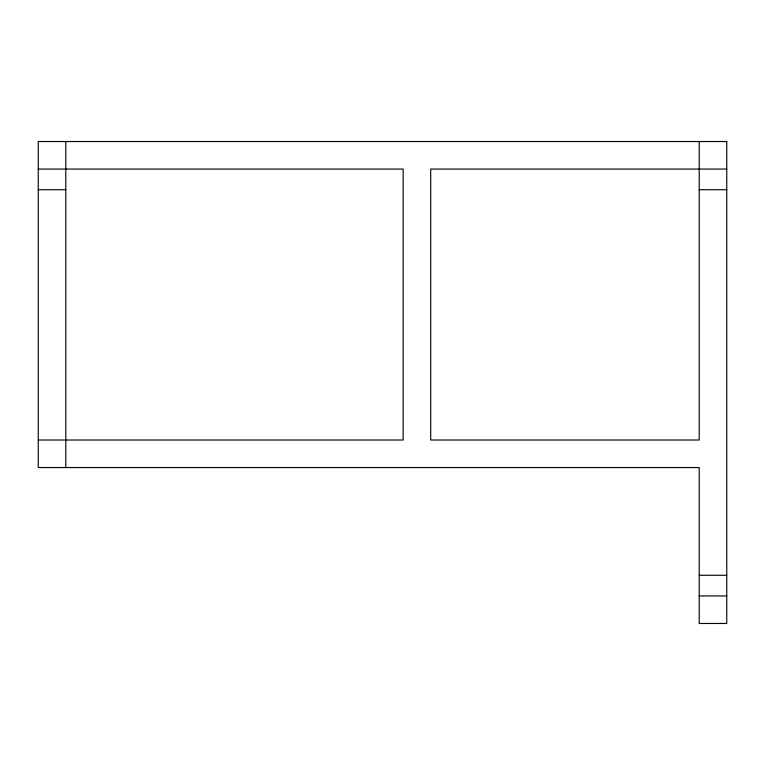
<?xml version="1.0" encoding="UTF-8"?>
<svg xmlns="http://www.w3.org/2000/svg" width="765" height="765" viewBox="0 0 765 765"><rect width="100%" height="100%" fill="white"/><g stroke="black" fill="none" stroke-linecap="round" stroke-linejoin="round"><path stroke-width="1.15" d="M38.25 169.065L403.155 169.065L403.155 440.009L38.25 440.009M726.75 169.065L430.695 169.065L430.695 440.009L699.21 440.009L699.21 141.525M38.25 189.72L65.79 189.72M699.21 189.72L726.75 189.72M699.21 575.28L726.75 575.28M699.21 595.935L726.75 595.935M65.79 141.525L65.79 467.549M726.75 141.525L38.25 141.525L38.25 467.549L699.21 467.549L699.21 623.475L726.75 623.475L726.75 141.525"/></g></svg>
